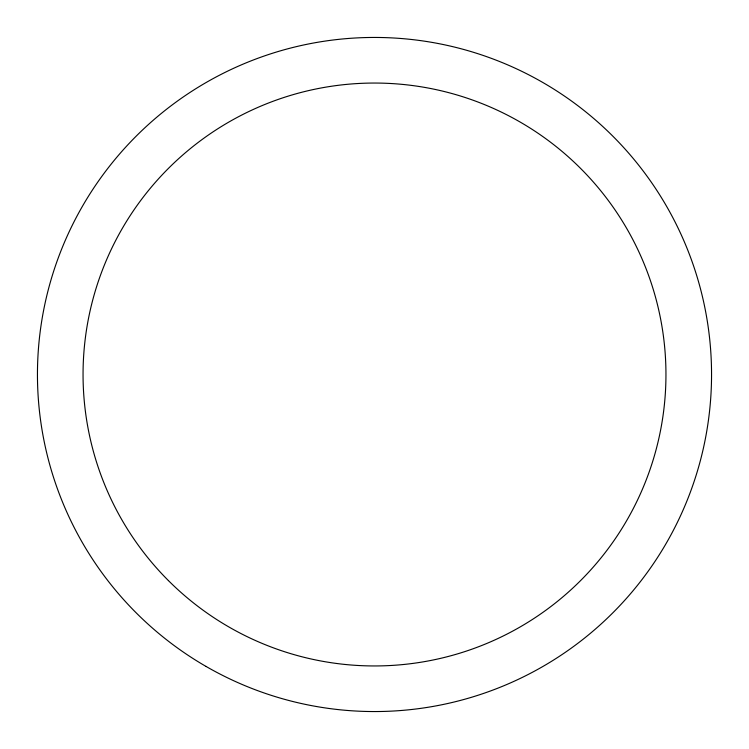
<?xml version="1.0" encoding="UTF-8"?>
<svg xmlns="http://www.w3.org/2000/svg" width="749" height="749" viewBox="0 0 749 749"><rect width="100%" height="100%" fill="white"/><g stroke="black" fill="none" stroke-linecap="round" stroke-linejoin="round"><path stroke-width="1.12" d="M205.975 666.395A337.05 337.05 0 0 0 711.55 374.5A337.05 337.05 0 0 0 205.975 82.605A337.05 337.05 0 0 0 205.975 666.395M168.413 580.587A291.455 291.455 0 0 0 656.021 449.934A291.455 291.455 0 0 0 299.066 92.979A291.455 291.455 0 0 0 168.413 580.587"/></g></svg>
